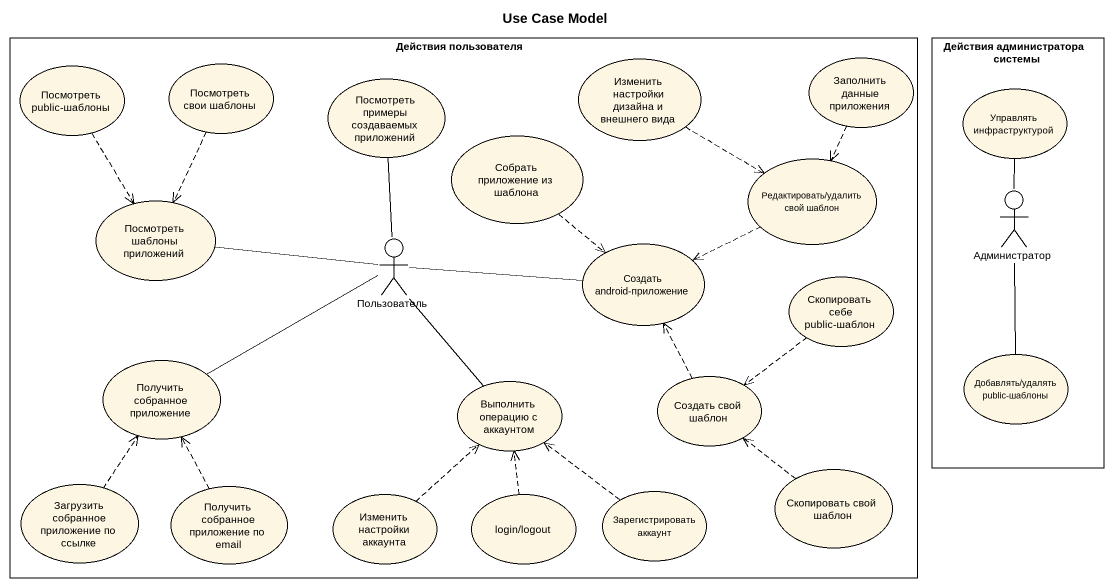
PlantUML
@startuml
title Use Case Model
rectangle "Действия пользователя" as Действия_пользователя {
  usecase "Посмотреть public-шаблоны" as Посмотреть_public_шаблоны
  usecase "Посмотреть свои шаблоны" as Посмотреть_свои_шаблоны
  usecase "Посмотреть примеры создаваемых приложений" as Посмотреть_примеры
  usecase "Изменить настройки дизайна и внешнего вида" as Изменить_настройки_дизайна
  usecase "Заполнить данные приложения" as Заполнить_данные_приложения
  usecase "Собрать приложение из шаблона" as Собрать_приложение_из
  usecase "Редактировать/удалить свой шаблон" as Редактировать_удалить_свой
  usecase "Посмотреть шаблоны приложений" as Посмотреть_шаблоны
  actor Пользователь
  usecase "Создать android-приложение" as Создать_android_приложение
  usecase "Скопировать себе public-шаблон" as Скопировать_себе_public
  usecase "Получить собранное приложение" as Получить_собранное
  usecase "Выполнить операцию с аккаунтом" as Выполнить_операцию_с
  usecase "Создать свой шаблон" as Создать_свой_шаблон
  usecase "Загрузить собранное приложение по ссылке" as Загрузить_собранное
  usecase "Скопировать свой шаблон" as Скопировать_свой_шаблон
  usecase "Получить собранное приложение по email" as Получить_собранное_2
  usecase "Изменить настройки аккаунта" as Изменить_настройки_аккаунта
  usecase "login/logout" as login_logout
  usecase "Зарегистрировать аккаунт" as Зарегистрировать_аккаунт
}
rectangle "Действия администратора системы" as Действия_администратора {
  usecase "Управлять инфраструктурой" as Управлять_инфраструктурой
  actor Администратор
  usecase "Добавлять/удалять public-шаблоны" as Добавлять_удалять_public
}
Посмотреть_public_шаблоны ..> Посмотреть_шаблоны
Посмотреть_свои_шаблоны ..> Посмотреть_шаблоны
Изменить_настройки_дизайна .right.> Редактировать_удалить_свой
Заполнить_данные_приложения ..> Редактировать_удалить_свой
Собрать_приложение_из ..> Создать_android_приложение
Редактировать_удалить_свой .left.> Создать_android_приложение
Посмотреть_шаблоны -right- Пользователь
Администратор -up- Управлять_инфраструктурой
Пользователь -up- Посмотреть_примеры
Пользователь -right- Создать_android_приложение
Скопировать_себе_public ..> Создать_свой_шаблон
Получить_собранное -right- Пользователь
Выполнить_операцию_с -up- Пользователь
Создать_свой_шаблон .up.> Создать_android_приложение
Добавлять_удалять_public -up- Администратор
Загрузить_собранное .up.> Получить_собранное
Скопировать_свой_шаблон .up.> Создать_свой_шаблон
Получить_собранное_2 .up.> Получить_собранное
Изменить_настройки_аккаунта .up.> Выполнить_операцию_с
login_logout .up.> Выполнить_операцию_с
Зарегистрировать_аккаунт .up.> Выполнить_операцию_с
@enduml
